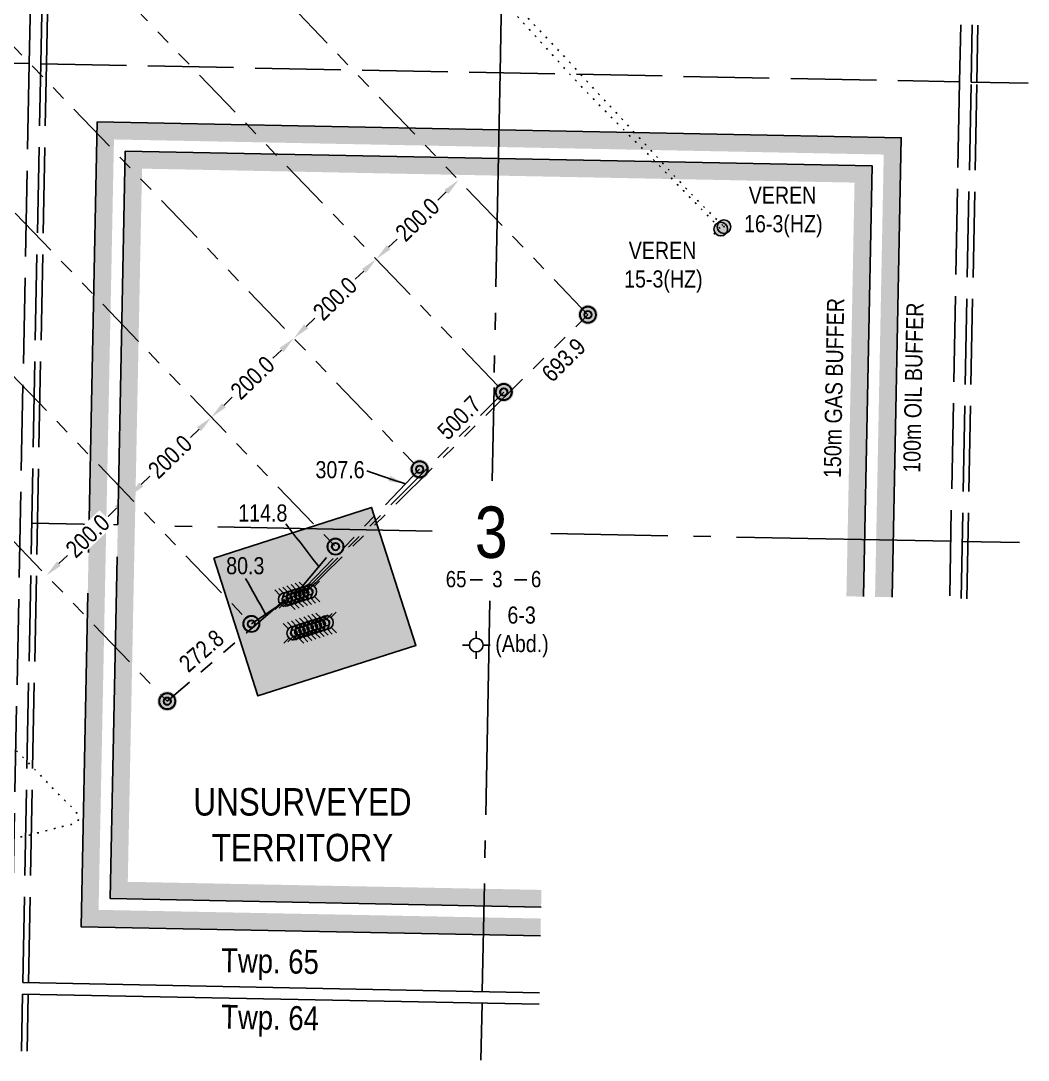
# Model space of a CAD drawing. Extents: x 408473 to 428843, y 6046006 to 6059852.
# Drawn here: x 417233 to 417821, y 6050909 to 6051516 of the extents above; entities that cross this region are included whole.
import ezdxf
from ezdxf.enums import TextEntityAlignment as Align

# ---------------------------------------------------------------- set-up
doc = ezdxf.new("R2010")
doc.units = 0
doc.header["$LTSCALE"] = 5
doc.header["$PDSIZE"] = 0.5
for name, pattern in [('foc-DOT', [1, 0.2, -0.8]), ('foc-DRILLPATH', [14.75, 6, -1.75, 1.75, -1.75, 1.75, -1.75]), ('foc-QUARTERLINE', [33, 25, -3, 2, -3]), ('foc-UNSURVEYED', [12.5, 10, -2.5])]:
    doc.linetypes.add(name, pattern=pattern)
doc.layers.get('Defpoints').update_dxf_attribs({"color": 9})
for name, color, linetype in [('10', 1, 'Continuous'), ('9', 3, 'Continuous'), ('ABADATA-DRILL', 8, 'foc-DOT'), ('ABADATA-DRILL-T', 8, 'Continuous'), ('AS-TARGET-GAS', 182, 'Continuous'), ('AS-TARGET-GAS-H', 181, 'Continuous'), ('AS-TARGET-OIL', 146, 'Continuous'), ('AS-TARGET-OIL-H', 131, 'Continuous'), ('D-TXT', 6, 'Continuous'), ('L-BD', 7, 'Continuous'), ('L-MON', 1, 'Continuous'), ('L-SECLBL', 7, 'Continuous'), ('L-SECQ', 8, 'foc-QUARTERLINE'), ('L-SECU', 7, 'Continuous'), ('L-UNS-T', 3, 'Continuous'), ('L-USEC', 7, 'foc-UNSURVEYED'), ('P-PDRILLPATH', 12, 'foc-DRILLPATH'), ('P-PROPOSED', 10, 'Continuous'), ('P-PROPOSED-H', 21, 'Continuous')]:
    doc.layers.add(name, color=color, linetype=linetype)
doc.styles.add('80CG', font='ARIALN.TTF', dxfattribs={"height": 10})
doc.styles.add('80L', font='ARIALN.TTF', dxfattribs={"height": 10})
doc.styles.add('SIMPLEX', font='ARIALN.TTF')
doc.dimstyles.new('Compass 5 000', dxfattribs={"dimscale": 5, "dimtxt": 9, "dimasz": 2, "dimexe": 0.2, "dimexo": 0.0625, "dimgap": 0.5, "dimtad": 0, "dimtih": 1, "dimtoh": 1, "dimzin": 0, "dimdsep": 46, "dimtxsty": '80CG', "dimcen": 0.1, "dimse1": 1, "dimse2": 1, "dimclrd": 256, "dimclrt": 256, "dimaunit": 1, "dimadec": 4, "dimazin": 0, "dimtfac": 0.06, "dimtofl": 0, "dimtmove": 0, "dimatfit": 1, "dimfxl": 0.2, "dimtolj": 1, "dimtzin": 0, "dimlwd": -1, "dimarcsym": 0})

# ---------------------------------------------------------------- blocks, each defined once
blk = doc.blocks.new('L-SECLBL')
at = {"layer": '9', "color": 7}
for p, q in [((-5.08, -27.83), (-12.29, -27.83)), ((20.7, -27.83), (13.5, -27.83))]:
    blk.add_line(p, q, dxfattribs=at)
at = {"layer": '10', "color": 2, "style": 'SIMPLEX'}
blk.add_attdef('SEC', text='', height=30, dxfattribs=at).set_placement((0, 0), align=Align.MIDDLE)
at = {"layer": '10', "color": 5, "style": '80L'}
blk.add_attdef('TWP', text='', height=9.5, dxfattribs=at).set_placement((-14.43, -27.37), align=Align.MIDDLE_RIGHT)
blk.add_attdef('RGE', text='', height=9.5, dxfattribs=at).set_placement((3.62, -27.37), align=Align.MIDDLE_CENTER)
blk.add_attdef('MER', text='', height=9.5, dxfattribs=at).set_placement((23.17, -27.37), align=Align.MIDDLE_LEFT)
blk = doc.blocks.new('*D105')
at = {"layer": 'Defpoints', "color": 0, "transparency": 16777216}
for p in [(417296.06, 6051238.46), (417298.09, 6051236.34), (417250.01, 6051190.2)]:
    blk.add_point(p, dxfattribs=at)
at = {"layer": 'L-BD', "transparency": 16777216}
for p, q in [((417288.84, 6051231.54), (417283.84, 6051226.74)), ((417255.19, 6051199.24), (417260.19, 6051204.04))]:
    blk.add_line(p, q, dxfattribs=at)
for points in [[(417287.69, 6051232.74), (417289.99, 6051230.33), (417296.06, 6051238.46)], [(417254.04, 6051200.44), (417256.35, 6051198.04), (417247.98, 6051192.32)]]:
    blk.add_solid(points, dxfattribs=at)
at = {"layer": 'L-BD', "transparency": 16777216, "insert": (417272.02, 6051215.39), "char_height": 10, "attachment_point": 5, "rotation": 43.82322, "style": '80CG', "bg_fill": 3, "box_fill_scale": 1.1, "bg_fill_color": 256, "bg_fill_true_color": 13158600, "bg_fill_transparency": 0}
blk.add_mtext('\\A1;200.0', dxfattribs=at)
blk = doc.blocks.new('*D106')
at = {"layer": 'Defpoints', "color": 0, "transparency": 16777216}
for p in [(417344.13, 6051284.6), (417346.16, 6051282.48), (417298.09, 6051236.34)]:
    blk.add_point(p, dxfattribs=at)
at = {"layer": 'L-BD', "transparency": 16777216}
for p, q in [((417336.92, 6051277.68), (417331.92, 6051272.88)), ((417303.27, 6051245.38), (417308.27, 6051250.18))]:
    blk.add_line(p, q, dxfattribs=at)
for points in [[(417335.76, 6051278.88), (417338.07, 6051276.47), (417344.13, 6051284.6)], [(417302.12, 6051246.59), (417304.42, 6051244.18), (417296.06, 6051238.46)]]:
    blk.add_solid(points, dxfattribs=at)
at = {"layer": 'L-BD', "transparency": 16777216, "insert": (417320.09, 6051261.53), "char_height": 10, "attachment_point": 5, "rotation": 43.82322, "style": '80CG', "bg_fill": 3, "box_fill_scale": 1.1, "bg_fill_color": 256, "bg_fill_true_color": 13158600, "bg_fill_transparency": 0}
blk.add_mtext('\\A1;200.0', dxfattribs=at)
blk = doc.blocks.new('*D107')
at = {"layer": 'Defpoints', "color": 0, "transparency": 16777216}
for p in [(417392.21, 6051330.74), (417394.24, 6051328.63), (417346.16, 6051282.48)]:
    blk.add_point(p, dxfattribs=at)
at = {"layer": 'L-BD', "transparency": 16777216}
for p, q in [((417385, 6051323.82), (417380, 6051319.02)), ((417351.35, 6051291.53), (417356.35, 6051296.32))]:
    blk.add_line(p, q, dxfattribs=at)
for points in [[(417383.84, 6051325.02), (417386.15, 6051322.62), (417392.21, 6051330.74)], [(417350.19, 6051292.73), (417352.5, 6051290.32), (417344.13, 6051284.6)]]:
    blk.add_solid(points, dxfattribs=at)
at = {"layer": 'L-BD', "transparency": 16777216, "insert": (417368.17, 6051307.67), "char_height": 10, "attachment_point": 5, "rotation": 43.82322, "style": '80CG', "bg_fill": 3, "box_fill_scale": 1.1, "bg_fill_color": 256, "bg_fill_true_color": 13158600, "bg_fill_transparency": 0}
blk.add_mtext('\\A1;200.0', dxfattribs=at)
blk = doc.blocks.new('*D108')
at = {"layer": 'Defpoints', "color": 0, "transparency": 16777216}
for p in [(417440.29, 6051376.89), (417442.32, 6051374.77), (417394.24, 6051328.63)]:
    blk.add_point(p, dxfattribs=at)
at = {"layer": 'L-BD', "transparency": 16777216}
for p, q in [((417433.07, 6051369.96), (417428.08, 6051365.16)), ((417399.43, 6051337.67), (417404.42, 6051342.46))]:
    blk.add_line(p, q, dxfattribs=at)
for points in [[(417431.92, 6051371.16), (417434.23, 6051368.76), (417440.29, 6051376.89)], [(417398.27, 6051338.87), (417400.58, 6051336.47), (417392.21, 6051330.74)]]:
    blk.add_solid(points, dxfattribs=at)
at = {"layer": 'L-BD', "transparency": 16777216, "insert": (417416.25, 6051353.81), "char_height": 10, "attachment_point": 5, "rotation": 43.82322, "style": '80CG', "bg_fill": 3, "box_fill_scale": 1.1, "bg_fill_color": 256, "bg_fill_true_color": 13158600, "bg_fill_transparency": 0}
blk.add_mtext('\\A1;200.0', dxfattribs=at)
blk = doc.blocks.new('*D109')
at = {"layer": 'Defpoints', "color": 0, "transparency": 16777216}
for p in [(417488.37, 6051423.03), (417490.4, 6051420.91), (417442.32, 6051374.77)]:
    blk.add_point(p, dxfattribs=at)
at = {"layer": 'L-BD', "transparency": 16777216}
for p, q in [((417481.15, 6051416.1), (417476.15, 6051411.31)), ((417447.5, 6051383.81), (417452.5, 6051388.61))]:
    blk.add_line(p, q, dxfattribs=at)
for points in [[(417480, 6051417.31), (417482.3, 6051414.9), (417488.37, 6051423.03)], [(417446.35, 6051385.01), (417448.66, 6051382.61), (417440.29, 6051376.89)]]:
    blk.add_solid(points, dxfattribs=at)
at = {"layer": 'L-BD', "transparency": 16777216, "insert": (417464.33, 6051399.96), "char_height": 10, "attachment_point": 5, "rotation": 43.82322, "style": '80CG', "bg_fill": 3, "box_fill_scale": 1.1, "bg_fill_color": 256, "bg_fill_true_color": 13158600, "bg_fill_transparency": 0}
blk.add_mtext('\\A1;200.0', dxfattribs=at)
blk = doc.blocks.new('WC')
at = {"layer": 'L-MON'}
h = blk.add_hatch(color=255, dxfattribs=at)
h.dxf.hatch_style = 1
edge = h.paths.add_edge_path()
edge.add_arc((0, 0), 0.9, 0, 360)
at = {"layer": 'L-MON', "color": 240, "flags": 128}
for points in [[(-0.62, 0.5), (-1.23, 1.12)], [(0.52, 0.61), (1.13, 1.21)], [(-1.18, -1.18), (-0.56, -0.57)], [(1.16, -1.18), (0.56, -0.57)]]:
    blk.add_lwpolyline(points, dxfattribs=at)
at = {"layer": 'L-MON', "color": 240}
for radius in [0.8, 0.373]:
    blk.add_circle((0, 0), radius, dxfattribs=at)
blk = doc.blocks.new('plbh')
at = {"layer": 'L-MON'}
h = blk.add_hatch(color=255, dxfattribs=at)
h.dxf.hatch_style = 1
edge = h.paths.add_edge_path()
edge.add_arc((0, 0), 1.16, 0, 360)
h = blk.add_hatch(color=256, dxfattribs=at)
h.dxf.hatch_style = 1
h.paths.add_polyline_path([(0.96, 0, 1), (-0.96, 0, 1)])
h.paths.add_polyline_path([(0.91, 0, 1), (-0.91, 0, 1)], flags=16)
h.paths.add_polyline_path([(0.45, 0, -1), (-0.45, 0, -1)], flags=0)
h = blk.add_hatch(color=256, dxfattribs=at)
h.dxf.hatch_style = 1
h.paths.add_polyline_path([(0.45, 0, 1), (-0.45, 0, 1)])
h.paths.add_polyline_path([(0.4, 0, 1), (-0.4, 0, 1)], flags=16)
at = {"layer": 'L-MON', "color": 240}
for radius in [0.96, 0.91, 0.45, 0.4]:
    blk.add_circle((0, 0), radius, dxfattribs=at)
blk = doc.blocks.new('GABD')
for p, q in [((0, 0.81), (0, 1.62)), ((-0.81, 0), (-1.62, 0)), ((1.62, 0), (0.81, 0)), ((0, -0.81), (0, -1.62))]:
    blk.add_line(p, q)
blk.add_circle((0, 0), 0.8)

msp = doc.modelspace()

# ---------------------------------------------------------------- hatches: boundary and pattern name
at = {"layer": 'ABADATA-DRILL-T'}
h = msp.add_hatch(color=256, dxfattribs=at)
h.dxf.hatch_style = 1
edge = h.paths.add_edge_path()
edge.add_arc((417641.208, 6051394.442), 4, 0, 360)
h = msp.add_hatch(color=256, dxfattribs=at)
h.dxf.hatch_style = 1
edge = h.paths.add_edge_path()
edge.add_arc((417643.124, 6051395.84), 4, 0, 360)
at = {"layer": 'AS-TARGET-GAS-H'}
h = msp.add_hatch(color=256, dxfattribs=at)
h.dxf.hatch_style = 1
h.paths.add_polyline_path([(417536.641, 6051008.836), (417536.447, 6050998.838), (417285.178, 6051003.765), (417293.887, 6051439.896), (417729.457, 6051431.355), (417724.528, 6051179.961), (417714.53, 6051180.157), (417719.263, 6051421.553), (417303.685, 6051429.702), (417295.376, 6051013.566)], flags=17)
at = {"layer": 'AS-TARGET-OIL-H'}
h = msp.add_hatch(color=256, dxfattribs=at)
h.dxf.hatch_style = 1
h.paths.add_polyline_path([(417536.317, 6050992.139), (417536.123, 6050982.141), (417268.148, 6050987.395), (417277.523, 6051456.92), (417746.482, 6051447.725), (417741.225, 6051179.634), (417731.227, 6051179.83), (417736.288, 6051437.922), (417287.322, 6051446.726), (417278.346, 6050997.197)])
at = {"layer": 'P-PROPOSED-H'}
h = msp.add_hatch(color=256, dxfattribs=at)
h.dxf.hatch_style = 1
h.paths.add_polyline_path([(417377.733, 6051123.858), (417434.988, 6051142.237), (417463.438, 6051151.535), (417437.599, 6051232.03), (417351.846, 6051204.504), (417345.501, 6051202.467), (417371.387, 6051121.822), (417374.392, 6051122.786)])

# ---------------------------------------------------------------- linework, layer by layer
at = {"layer": 'ABADATA-DRILL', "flags": 128}
for points in [[(417116.664, 6052054.341), (417116.664, 6052054.341), (417116.7, 6052054.324), (417116.763, 6052054.286), (417116.839, 6052054.248), (417116.925, 6052054.206), (417117.027, 6052054.151), (417117.096, 6052054.086), (417117.081, 6052054.029), (417117.017, 6052053.974), (417116.942, 6052053.889), (417116.833, 6052053.808), (417116.685, 6052053.744), (417116.507, 6052053.654), (417116.322, 6052053.578), (417116.205, 6052053.563), (417116.135, 6052053.578), (417116.059, 6052053.579), (417115.969, 6052053.571), (417115.909, 6052053.596), (417115.904, 6052053.673), (417115.898, 6052053.733), (417115.89, 6052053.819), (417115.879, 6052053.943), (417115.861, 6052054.05), (417115.85, 6052054.127), (417115.82, 6052054.301), (417115.805, 6052054.408), (417115.79, 6052054.502), (417115.768, 6052054.572), (417115.753, 6052054.629), (417115.747, 6052054.692), (417115.759, 6052054.756), (417115.776, 6052054.819), (417115.787, 6052054.868), (417115.782, 6052054.912), (417115.779, 6052054.949), (417115.773, 6052054.975), (417115.763, 6052055.006), (417115.758, 6052055.042), (417115.745, 6052055.086), (417115.729, 6052055.093), (417115.731, 6052055.03), (417115.735, 6052054.933), (417115.737, 6052054.833), (417115.748, 6052054.736), (417115.756, 6052054.639), (417115.752, 6052054.589), (417115.744, 6052054.542), (417115.73, 6052054.496), (417115.727, 6052054.49), (417115.669, 6052054.444), (417115.552, 6052054.416), (417115.375, 6052054.41), (417115.142, 6052054.414), (417114.865, 6052054.426), (417114.546, 6052054.443), (417114.176, 6052054.47), (417113.76, 6052054.495), (417113.307, 6052054.524), (417112.831, 6052054.55), (417112.348, 6052054.576), (417111.849, 6052054.629), (417111.317, 6052054.7), (417110.741, 6052054.774), (417110.126, 6052054.867), (417109.465, 6052054.983), (417108.774, 6052055.117), (417108.047, 6052055.258), (417107.28, 6052055.416), (417106.493, 6052055.582), (417105.746, 6052055.736), (417105.019, 6052055.891), (417104.272, 6052056.055), (417103.489, 6052056.228), (417102.675, 6052056.39), (417101.824, 6052056.544), (417100.951, 6052056.704), (417100.08, 6052056.861), (417099.256, 6052057.001), (417097.624, 6052057.237), (417095.936, 6052057.507), (417094.311, 6052057.802), (417092.859, 6052058.027), (417092.197, 6052058.11), (417091.545, 6052058.183), (417090.873, 6052058.25), (417090.174, 6052058.324), (417089.456, 6052058.431), (417088.709, 6052058.576), (417087.945, 6052058.761), (417087.166, 6052058.966), (417086.38, 6052059.168), (417085.583, 6052059.357), (417084.79, 6052059.536), (417083.997, 6052059.709), (417083.196, 6052059.875), (417082.396, 6052060.037), (417081.603, 6052060.206), (417080.776, 6052060.399), (417079.923, 6052060.593), (417079.06, 6052060.783), (417078.22, 6052060.96), (417077.377, 6052061.143), (417076.521, 6052061.333), (417075.667, 6052061.517), (417074.834, 6052061.69), (417074.037, 6052061.852), (417073.26, 6052062.011), (417072.493, 6052062.159), (417071.719, 6052062.294), (417070.914, 6052062.434), (417070.067, 6052062.597), (417069.181, 6052062.771), (417068.261, 6052062.946), (417067.334, 6052063.114), (417066.43, 6052063.272), (417065.536, 6052063.416), (417064.619, 6052063.561), (417063.731, 6052063.702), (417062.791, 6052063.841), (417061.959, 6052063.95), (417061.178, 6052064.049), (417060.383, 6052064.158), (417059.552, 6052064.288), (417058.735, 6052064.424), (417057.957, 6052064.549), (417057.169, 6052064.658), (417056.328, 6052064.768), (417055.45, 6052064.889), (417054.559, 6052065.02), (417053.695, 6052065.15), (417052.857, 6052065.263), (417052.032, 6052065.383), (417051.208, 6052065.509), (417050.4, 6052065.648), (417049.6, 6052065.801), (417048.809, 6052065.95), (417048.032, 6052066.112), (417047.256, 6052066.284), (417046.452, 6052066.463), (417044.822, 6052066.792), (417044.034, 6052066.914), (417043.279, 6052067.009), (417042.518, 6052067.107), (417041.713, 6052067.216), (417040.908, 6052067.329), (417040.147, 6052067.434), (417039.373, 6052067.559), (417038.569, 6052067.705), (417037.732, 6052067.858), (417036.878, 6052068.015), (417036.041, 6052068.168), (417035.243, 6052068.304), (417034.479, 6052068.439), (417033.721, 6052068.567), (417033.193, 6052068.638), (417032.441, 6052068.706), (417031.648, 6052068.758), (417030.799, 6052068.812), (417029.874, 6052068.897), (417028.886, 6052069.023), (417027.906, 6052069.185), (417026.969, 6052069.351), (417026.095, 6052069.518), (417025.252, 6052069.678), (417024.424, 6052069.827), (417023.617, 6052069.973), (417022.826, 6052070.116), (417022.056, 6052070.254), (417021.295, 6052070.379), (417020.537, 6052070.501), (417019.766, 6052070.626), (417018.988, 6052070.758), (417018.217, 6052070.887), (417017.908, 6052070.939), (417017.496, 6052071.001), (417016.838, 6052071.08), (417016.28, 6052071.051), (417015.787, 6052070.868), (417015.303, 6052070.541), (417014.815, 6052070.113), (417014.359, 6052069.652), (417013.959, 6052069.157), (417013.668, 6052068.576), (417013.546, 6052067.971), (417013.538, 6052067.591), (417013.614, 6052066.853), (417013.772, 6052066.08), (417014.005, 6052065.245), (417014.324, 6052064.329), (417014.715, 6052063.364), (417015.182, 6052062.328), (417015.747, 6052061.23), (417016.42, 6052060.057), (417017.19, 6052058.834), (417018.061, 6052057.557), (417019.009, 6052056.215), (417020.011, 6052054.831), (417021.619, 6052052.676), (417023.404, 6052050.367), (417025.305, 6052047.999), (417027.306, 6052045.486), (417028.662, 6052043.766), (417030.051, 6052041.995), (417031.474, 6052040.143), (417032.94, 6052038.197), (417034.443, 6052036.17), (417035.989, 6052034.083), (417037.567, 6052031.915), (417039.173, 6052029.666), (417040.798, 6052027.393), (417042.48, 6052025.066), (417044.167, 6052022.729), (417045.871, 6052020.372), (417047.653, 6052017.91), (417049.37, 6052015.536), (417051.094, 6052013.178), (417052.87, 6052010.786), (417054.687, 6052008.389), (417056.55, 6052005.969), (417058.432, 6052003.535), (417060.344, 6052001.093), (417062.286, 6051998.641), (417064.209, 6051996.21), (417066.157, 6051993.737), (417068.095, 6051991.262), (417070.044, 6051988.787), (417072.012, 6051986.314), (417073.994, 6051983.871), (417076.017, 6051981.424), (417077.065, 6051980.157), (417079.843, 6051976.811), (417081.332, 6051975.038), (417082.954, 6051973.113), (417086.232, 6051969.224), (417089.138, 6051965.786), (417092.254, 6051962.184), (417095.477, 6051958.58), (417098.668, 6051955.056), (417101.935, 6051951.494), (417105.167, 6051947.997), (417108.455, 6051944.455), (417111.707, 6051940.977), (417115.059, 6051937.493), (417118.399, 6051934.107), (417121.796, 6051930.673), (417125.107, 6051927.307), (417128.49, 6051923.856), (417131.781, 6051920.501), (417135.153, 6051917.037), (417138.456, 6051913.611), (417141.802, 6051910.125), (417145.029, 6051906.73), (417148.35, 6051903.218), (417151.57, 6051899.784), (417154.871, 6051896.255), (417158.101, 6051892.83), (417161.409, 6051889.308), (417164.662, 6051885.88), (417168.058, 6051882.439), (417171.393, 6051879.109), (417174.806, 6051875.688), (417178.132, 6051872.375), (417181.559, 6051868.967), (417184.884, 6051865.631), (417188.263, 6051862.177), (417191.52, 6051858.795), (417194.866, 6051855.306), (417198.133, 6051851.914), (417201.495, 6051848.44), (417204.746, 6051845.089), (417208.109, 6051841.619), (417211.354, 6051838.311), (417214.774, 6051834.896), (417218.096, 6051831.587), (417221.503, 6051828.156), (417224.762, 6051824.851), (417228.165, 6051821.42), (417231.476, 6051818.091), (417234.876, 6051814.653), (417238.131, 6051811.341), (417241.514, 6051807.891), (417244.766, 6051804.546), (417248.145, 6051801.089), (417251.449, 6051797.74), (417254.808, 6051794.263), (417257.999, 6051790.89), (417261.317, 6051787.373), (417264.521, 6051783.98), (417267.832, 6051780.461), (417271.016, 6051777.08), (417274.351, 6051773.587), (417277.656, 6051770.218), (417281.059, 6051766.784), (417284.347, 6051763.422), (417287.695, 6051759.939), (417290.903, 6051756.575), (417294.231, 6051753.072), (417297.475, 6051749.651), (417300.799, 6051746.145), (417304.004, 6051742.794), (417307.363, 6051739.321), (417310.558, 6051735.99), (417313.869, 6051732.464), (417317.057, 6051729.088), (417320.412, 6051725.611), (417323.673, 6051722.259), (417327.073, 6051718.822), (417330.408, 6051715.462), (417333.76, 6051711.982), (417336.973, 6051708.581), (417340.281, 6051705.056), (417343.443, 6051701.583), (417346.67, 6051697.985), (417349.802, 6051694.523), (417353.114, 6051691.003), (417356.347, 6051687.582), (417359.631, 6051684.04), (417362.854, 6051680.613), (417366.199, 6051677.123), (417369.481, 6051673.801), (417372.935, 6051670.422), (417376.295, 6051667.172), (417379.76, 6051663.803), (417383.126, 6051660.516), (417386.57, 6051657.128), (417389.915, 6051653.811), (417393.325, 6051650.387), (417396.616, 6051647.011), (417399.957, 6051643.522), (417403.14, 6051640.052), (417406.349, 6051636.441), (417409.461, 6051632.952), (417412.694, 6051629.361), (417415.887, 6051625.911), (417419.249, 6051622.441), (417422.568, 6051619.122), (417428.4, 6051613.429), (417431.871, 6051610.067), (417435.179, 6051606.851), (417438.653, 6051603.492), (417442.017, 6051600.285), (417445.519, 6051596.955), (417448.886, 6051593.708), (417452.347, 6051590.339), (417455.743, 6051587.042), (417459.22, 6051583.686), (417462.604, 6051580.449), (417466.075, 6051577.086), (417469.411, 6051573.783), (417472.838, 6051570.372), (417476.143, 6051567.076), (417479.55, 6051563.649), (417482.851, 6051560.296), (417486.22, 6051556.836), (417489.487, 6051553.447), (417492.846, 6051549.974), (417496.091, 6051546.616), (417499.446, 6051543.139), (417502.711, 6051539.794), (417506.07, 6051536.321), (417509.3, 6051532.9), (417512.601, 6051529.371), (417515.807, 6051525.92), (417519.084, 6051522.368), (417522.27, 6051518.895), (417525.52, 6051515.317), (417528.689, 6051511.837), (417531.953, 6051508.276), (417535.102, 6051504.823), (417538.349, 6051501.245), (417541.501, 6051497.759), (417544.744, 6051494.174), (417547.893, 6051490.695), (417551.126, 6051487.101), (417554.278, 6051483.634), (417557.583, 6051480.109), (417560.846, 6051476.7), (417564.202, 6051473.224), (417567.476, 6051469.839), (417570.841, 6051466.372), (417574.126, 6051463.03), (417577.523, 6051459.592), (417580.759, 6051456.314), (417584.162, 6051452.883), (417587.414, 6051449.595), (417590.797, 6051446.148), (417594.102, 6051442.816), (417597.525, 6051439.404), (417600.811, 6051436.099), (417604.19, 6051432.645), (417607.523, 6051429.205), (417610.882, 6051425.728), (417614.205, 6051422.276), (417617.564, 6051418.799), (417620.913, 6051415.345), (417624.279, 6051411.878), (417627.629, 6051408.468), (417631.025, 6051405.034), (417634.381, 6051401.594), (417636.377, 6051399.508), (417641.208, 6051394.442)], [(417019.758, 6052071.646), (417020.081, 6052070.973), (417021.179, 6052068.678), (417022.382, 6052066.1), (417023.56, 6052063.416), (417024.837, 6052060.377), (417026.175, 6052057.207), (417027.702, 6052053.69), (417029.283, 6052050.165), (417030.901, 6052046.659), (417032.63, 6052043.184), (417034.621, 6052039.691), (417036.862, 6052036.169), (417039.263, 6052032.618), (417041.811, 6052028.96), (417044.456, 6052025.258), (417047.244, 6052021.432), (417050.024, 6052017.67), (417052.955, 6052013.768), (417056.401, 6052009.309), (417059.623, 6052005.342), (417061.269, 6052003.399), (417062.905, 6052001.52), (417066.098, 6051997.883), (417069.293, 6051994.219), (417072.442, 6051990.59), (417075.634, 6051986.926), (417078.797, 6051983.307), (417081.985, 6051979.637), (417085.107, 6051975.985), (417088.302, 6051972.294), (417091.458, 6051968.698), (417094.676, 6051964.991), (417097.843, 6051961.444), (417101.206, 6051957.814), (417104.391, 6051954.331), (417107.76, 6051950.697), (417111.017, 6051947.296), (417114.44, 6051943.681), (417117.865, 6051940.009), (417121.106, 6051936.632), (417124.385, 6051933.333), (417127.897, 6051929.87), (417131.29, 6051926.572), (417134.784, 6051923.173), (417138.208, 6051919.818), (417141.661, 6051916.38), (417145.042, 6051912.982), (417148.457, 6051909.511), (417151.79, 6051906.062), (417155.145, 6051902.561), (417158.46, 6051899.066), (417161.82, 6051895.615), (417165.031, 6051892.438), (417168.68, 6051888.812), (417172.1, 6051885.368), (417175.597, 6051881.808), (417178.872, 6051878.47), (417182.216, 6051875.06), (417185.654, 6051871.581), (417188.986, 6051868.259), (417192.498, 6051864.755), (417195.793, 6051861.41), (417199.26, 6051857.851), (417202.514, 6051854.476), (417205.964, 6051850.884), (417209.188, 6051847.504), (417212.624, 6051843.879), (417215.828, 6051840.485), (417219.049, 6051837.111), (417222.464, 6051833.599), (417225.811, 6051830.203), (417229.26, 6051826.738), (417232.603, 6051823.328), (417235.995, 6051819.824), (417239.321, 6051816.381), (417242.664, 6051812.904), (417246.053, 6051809.457), (417249.48, 6051806.076), (417252.975, 6051802.713), (417256.468, 6051799.447), (417260.04, 6051796.112), (417263.522, 6051792.83), (417267.043, 6051789.453), (417270.478, 6051786.118), (417273.938, 6051782.676), (417277.259, 6051779.3), (417280.703, 6051775.782), (417283.978, 6051772.437), (417287.438, 6051768.851), (417290.629, 6051765.491), (417293.849, 6051762.07), (417297.229, 6051758.476), (417300.458, 6051755.015), (417303.775, 6051751.399), (417306.979, 6051747.879), (417310.252, 6051744.271), (417313.453, 6051740.704), (417316.701, 6051737.059), (417319.878, 6051733.486), (417323.078, 6051729.859), (417326.291, 6051726.251), (417329.521, 6051722.667), (417332.757, 6051719.069), (417335.931, 6051715.513), (417339.176, 6051711.841), (417342.327, 6051708.289), (417345.598, 6051704.617), (417348.736, 6051701.075), (417351.997, 6051697.373), (417355.085, 6051693.848), (417358.375, 6051690.109), (417361.419, 6051686.572), (417364.696, 6051682.797), (417367.801, 6051679.325), (417370.978, 6051675.898), (417374.445, 6051672.319), (417377.719, 6051668.968), (417381.16, 6051665.416), (417384.434, 6051662.014), (417387.877, 6051658.436), (417391.138, 6051655.051), (417394.542, 6051651.476), (417397.795, 6051648.042), (417401.129, 6051644.509), (417404.387, 6051640.974), (417407.647, 6051637.406), (417410.914, 6051633.844), (417414.222, 6051630.308), (417417.612, 6051626.878), (417421.049, 6051623.473), (417424.51, 6051620.107), (417427.97, 6051616.838), (417431.282, 6051613.689), (417434.92, 6051610.17), (417438.21, 6051606.948), (417441.818, 6051603.433), (417445.367, 6051599.966), (417448.686, 6051596.67), (417452.211, 6051593.143), (417455.497, 6051589.861), (417458.816, 6051586.549), (417462.321, 6051583.052), (417465.656, 6051579.719), (417469.122, 6051576.244), (417472.486, 6051572.883), (417475.946, 6051569.438), (417479.343, 6051566.07), (417482.811, 6051562.705), (417486.327, 6051559.392), (417489.829, 6051556.085), (417493.333, 6051552.729), (417496.815, 6051549.397), (417500.31, 6051546.04), (417503.788, 6051542.698), (417507.283, 6051539.345), (417510.724, 6051536.013), (417514.184, 6051532.581), (417517.548, 6051529.171), (417520.949, 6051525.673), (417524.229, 6051522.248), (417527.633, 6051518.691), (417530.913, 6051515.262), (417534.307, 6051511.698), (417537.563, 6051508.27), (417540.953, 6051504.679), (417544.213, 6051501.234), (417547.361, 6051497.895), (417550.776, 6051494.214), (417554.144, 6051490.547), (417557.268, 6051487.141), (417560.443, 6051483.664), (417563.776, 6051480.022), (417566.975, 6051476.545), (417570.334, 6051472.931), (417573.57, 6051469.473), (417576.92, 6051465.877), (417580.152, 6051462.396), (417583.452, 6051458.833), (417586.727, 6051455.308), (417590.021, 6051451.763), (417593.299, 6051448.224), (417596.54, 6051444.703), (417599.836, 6051441.101), (417603.025, 6051437.624), (417606.361, 6051433.978), (417609.494, 6051430.545), (417612.653, 6051427.086), (417616.006, 6051423.462), (417619.242, 6051420.025), (417622.573, 6051416.508), (417625.919, 6051413.038), (417629.295, 6051409.565), (417632.688, 6051406.137), (417637.433, 6051401.46), (417643.124, 6051395.84)], [(417163.008, 6051022.753), (417163.008, 6051022.753), (417163.008, 6051022.753), (417163.008, 6051022.753), (417162.998, 6051022.75), (417162.991, 6051022.737), (417163.112, 6051022.658), (417163.298, 6051022.594), (417163.49, 6051022.557), (417163.586, 6051022.512), (417163.585, 6051022.452), (417163.574, 6051022.385), (417163.549, 6051022.322), (417163.504, 6051022.236), (417163.475, 6051022.107), (417163.363, 6051021.989), (417163.186, 6051021.973), (417163.073, 6051022.022), (417163.008, 6051022.073), (417162.918, 6051022.091), (417162.784, 6051022.061), (417162.644, 6051022.067), (417162.598, 6051022.094), (417162.502, 6051022.149), (417162.426, 6051022.184), (417162.341, 6051022.269), (417162.423, 6051022.334), (417162.493, 6051022.376), (417162.544, 6051022.385), (417162.547, 6051022.385), (417162.554, 6051022.385), (417162.597, 6051022.398), (417162.678, 6051022.433), (417162.829, 6051022.49), (417163.057, 6051022.565), (417163.359, 6051022.656), (417163.714, 6051022.742), (417164.126, 6051022.828), (417164.591, 6051022.932), (417165.077, 6051023.056), (417165.587, 6051023.186), (417166.126, 6051023.328), (417166.703, 6051023.484), (417167.326, 6051023.655), (417167.775, 6051023.78), (417168.258, 6051023.923), (417169.191, 6051024.208), (417170.173, 6051024.489), (417171.222, 6051024.779), (417172.241, 6051025.062), (417173.237, 6051025.333), (417174.192, 6051025.587), (417175.154, 6051025.858), (417176.157, 6051026.145), (417177.196, 6051026.428), (417178.228, 6051026.715), (417179.281, 6051027.011), (417180.334, 6051027.3), (417181.386, 6051027.583), (417182.425, 6051027.862), (417183.464, 6051028.155), (417184.49, 6051028.429), (417185.489, 6051028.702), (417186.438, 6051028.977), (417187.366, 6051029.219), (417188.3, 6051029.427), (417189.231, 6051029.642), (417190.089, 6051029.859), (417190.91, 6051030.056), (417191.744, 6051030.25), (417192.631, 6051030.449), (417193.488, 6051030.632), (417194.305, 6051030.776), (417195.077, 6051030.911), (417195.871, 6051031.102), (417196.713, 6051031.336), (417197.645, 6051031.604), (417198.654, 6051031.878), (417199.676, 6051032.151), (417200.695, 6051032.418), (417201.756, 6051032.66), (417202.864, 6051032.879), (417203.952, 6051033.084), (417204.933, 6051033.298), (417205.921, 6051033.529), (417206.982, 6051033.761), (417208.107, 6051033.993), (417209.185, 6051034.225), (417210.197, 6051034.455), (417211.104, 6051034.66), (417212.022, 6051034.879), (417213.007, 6051035.12), (417213.989, 6051035.374), (417214.921, 6051035.632), (417215.839, 6051035.878), (417216.75, 6051036.096), (417217.691, 6051036.291), (417218.65, 6051036.426), (417219.586, 6051036.534), (417220.477, 6051036.733), (417221.355, 6051037.003), (417222.234, 6051037.282), (417223.11, 6051037.562), (417223.955, 6051037.825), (417224.794, 6051038.065), (417225.682, 6051038.301), (417226.684, 6051038.562), (417227.712, 6051038.802), (417228.8, 6051039.024), (417229.864, 6051039.236), (417230.865, 6051039.446), (417231.919, 6051039.642), (417233.137, 6051039.852), (417234.388, 6051040.081), (417235.587, 6051040.317), (417236.721, 6051040.552), (417237.866, 6051040.796), (417238.938, 6051041.035), (417239.963, 6051041.268), (417240.975, 6051041.522), (417241.957, 6051041.802), (417242.906, 6051042.06), (417243.837, 6051042.312), (417244.716, 6051042.565), (417245.568, 6051042.822), (417246.44, 6051043.085), (417247.408, 6051043.339), (417248.326, 6051043.574), (417249.201, 6051043.804), (417250.156, 6051044.042), (417251.198, 6051044.308), (417252.187, 6051044.575), (417253.169, 6051044.839), (417254.184, 6051045.093), (417255.232, 6051045.342), (417256.234, 6051045.596), (417257.223, 6051045.853), (417258.251, 6051046.096), (417259.353, 6051046.338), (417260.425, 6051046.584), (417261.446, 6051046.824), (417262.388, 6051047.062), (417263.273, 6051047.311), (417263.39, 6051047.346), (417264.105, 6051047.595), (417264.91, 6051047.983), (417265.613, 6051048.486), (417266.212, 6051049.097), (417266.688, 6051049.758), (417267.021, 6051050.395), (417267.205, 6051050.968), (417267.222, 6051051.455), (417267.07, 6051051.884), (417267.031, 6051051.952), (417266.825, 6051052.306), (417266.539, 6051052.705), (417266.49, 6051052.763), (417266.177, 6051053.122), (417265.744, 6051053.624), (417265.243, 6051054.241), (417264.708, 6051054.888), (417264.122, 6051055.59), (417263.434, 6051056.353), (417262.607, 6051057.226), (417261.726, 6051058.16), (417260.762, 6051059.163), (417260.196, 6051059.704), (417259.563, 6051060.26), (417258.832, 6051060.891), (417258.003, 6051061.638), (417257.123, 6051062.485), (417256.407, 6051063.213), (417256.185, 6051063.45), (417255.198, 6051064.477), (417254.09, 6051065.575), (417252.913, 6051066.759), (417251.688, 6051068.06), (417250.396, 6051069.475), (417248.998, 6051070.966), (417247.508, 6051072.509), (417245.95, 6051074.13), (417244.322, 6051075.819), (417242.604, 6051077.603), (417240.839, 6051079.435), (417239.033, 6051081.314), (417237.458, 6051082.935), (417237.173, 6051083.228), (417235.31, 6051085.131), (417233.614, 6051086.848), (417233.431, 6051087.032), (417231.501, 6051088.954), (417229.534, 6051090.956), (417228.377, 6051092.159), (417224.858, 6051095.829), (417223.532, 6051097.222), (417221.516, 6051099.318), (417219.461, 6051101.426), (417217.369, 6051103.564), (417215.214, 6051105.733), (417213.017, 6051107.927), (417210.787, 6051110.161), (417208.554, 6051112.409), (417206.838, 6051114.14), (417206.282, 6051114.697), (417204, 6051116.999), (417201.715, 6051119.315), (417199.417, 6051121.61), (417197.105, 6051123.899), (417194.816, 6051126.198), (417192.541, 6051128.52), (417190.3, 6051130.868), (417188.09, 6051133.252), (417185.896, 6051135.638), (417183.682, 6051138.009), (417181.448, 6051140.363), (417179.214, 6051142.721), (417177.001, 6051145.105), (417174.81, 6051147.492), (417172.597, 6051149.872), (417170.369, 6051152.233), (417168.135, 6051154.594), (417165.898, 6051156.945), (417163.66, 6051159.28), (417161.418, 6051161.611), (417159.173, 6051163.919), (417156.918, 6051166.217), (417154.653, 6051168.529), (417152.392, 6051170.857), (417150.154, 6051173.195), (417147.93, 6051175.545), (417145.716, 6051177.916), (417143.522, 6051180.296), (417141.329, 6051182.693), (417139.145, 6051185.09), (417136.955, 6051187.483), (417134.748, 6051189.857), (417132.534, 6051192.228), (417130.321, 6051194.608), (417128.15, 6051196.958), (417125.943, 6051199.335), (417123.725, 6051201.699), (417121.498, 6051204.053), (417119.264, 6051206.408), (417117.029, 6051208.755), (417114.795, 6051211.106), (417112.558, 6051213.461), (417110.313, 6051215.812), (417108.072, 6051218.153), (417105.828, 6051220.491), (417103.56, 6051222.816), (417101.281, 6051225.121), (417099.013, 6051227.443), (417096.788, 6051229.77), (417094.561, 6051232.128), (417092.357, 6051234.492), (417090.167, 6051236.872), (417087.977, 6051239.269), (417085.793, 6051241.669), (417083.617, 6051244.065), (417081.446, 6051246.455), (417079.266, 6051248.852), (417077.076, 6051251.242), (417074.856, 6051253.609), (417072.631, 6051255.927), (417070.386, 6051258.265), (417068.155, 6051260.612), (417065.918, 6051262.96), (417063.663, 6051265.288), (417061.402, 6051267.61), (417059.14, 6051269.931), (417056.885, 6051272.259), (417054.627, 6051274.594), (417052.366, 6051276.926), (417050.098, 6051279.257), (417047.84, 6051281.595), (417045.583, 6051283.94), (417043.335, 6051286.278), (417041.087, 6051288.606), (417038.822, 6051290.924), (417036.537, 6051293.236), (417034.245, 6051295.532), (417031.956, 6051297.831), (417029.671, 6051300.133), (417026.928, 6051302.887), (417024.639, 6051305.182), (417022.357, 6051307.478), (417020.062, 6051309.757), (417017.739, 6051312.013), (417015.389, 6051314.249), (417013.039, 6051316.476), (417010.689, 6051318.706), (417008.342, 6051320.939), (417006.006, 6051323.189), (417003.697, 6051325.461), (417001.401, 6051327.747), (416999.109, 6051330.035), (416996.814, 6051332.321), (416994.528, 6051334.61), (416992.246, 6051336.912), (416989.981, 6051339.233), (416987.751, 6051341.584), (416985.516, 6051343.942), (416983.275, 6051346.283), (416981.031, 6051348.624), (416978.806, 6051350.938), (416976.568, 6051353.276), (416974.334, 6051355.627), (416972.106, 6051357.981), (416969.882, 6051360.339), (416967.658, 6051362.7), (416965.431, 6051365.054), (416963.196, 6051367.395), (416960.955, 6051369.733), (416958.711, 6051372.074), (416957.62, 6051373.222), (416956.49, 6051374.428), (416954.276, 6051376.799), (416952.052, 6051379.163), (416949.831, 6051381.533), (416947.624, 6051383.911), (416945.427, 6051386.294), (416943.22, 6051388.668), (416941, 6051391.059), (416938.813, 6051393.446), (416936.62, 6051395.829), (416934.406, 6051398.196), (416932.171, 6051400.547), (416929.934, 6051402.902), (416927.737, 6051405.285), (416925.557, 6051407.682), (416923.357, 6051410.062), (416921.14, 6051412.433), (416918.919, 6051414.787), (416916.688, 6051417.131), (416914.436, 6051419.466), (416912.185, 6051421.801), (416909.937, 6051424.139), (416907.717, 6051426.496), (416905.503, 6051428.867), (416903.285, 6051431.231), (416901.071, 6051433.595), (416898.891, 6051435.955), (416896.697, 6051438.338), (416894.49, 6051440.725), (416892.293, 6051443.112), (416890.133, 6051445.489), (416887.956, 6051447.888), (416885.829, 6051450.237), (416883.659, 6051452.647), (416881.503, 6051455.063), (416879.333, 6051457.476), (416877.131, 6051459.923), (416874.964, 6051462.336), (416872.788, 6051464.75), (416870.611, 6051467.146), (416868.444, 6051469.509), (416866.244, 6051471.896), (416864.043, 6051474.28), (416861.833, 6051476.66), (416859.606, 6051479.041), (416857.389, 6051481.402), (416855.151, 6051483.75), (416852.883, 6051486.065), (416850.608, 6051488.373), (416848.353, 6051490.705), (416846.099, 6051493.049), (416843.851, 6051495.397), (416841.59, 6051497.726), (416839.311, 6051500.031), (416837.019, 6051502.323), (416834.74, 6051504.591), (416832.455, 6051506.89), (416830.19, 6051509.205), (416827.928, 6051511.54), (416825.667, 6051513.872), (416823.386, 6051516.193), (416821.097, 6051518.492), (416818.802, 6051520.794), (416816.513, 6051523.096), (416814.225, 6051525.402), (416811.943, 6051527.71), (416809.671, 6051530.026), (416807.4, 6051532.344), (416805.122, 6051534.659), (416802.813, 6051536.952), (416800.487, 6051539.208), (416798.147, 6051541.464), (416795.808, 6051543.714), (416793.485, 6051545.983), (416791.2, 6051548.289), (416788.369, 6051551.171), (416784.334, 6051555.201), (416782.025, 6051557.474), (416780.145, 6051559.324)]]:
    msp.add_lwpolyline(points, dxfattribs=at)
at = {"layer": 'ABADATA-DRILL-T'}
for centre in [(417641.208, 6051394.442), (417643.124, 6051395.84)]:
    msp.add_circle(centre, 4, dxfattribs=at)
for p in [(417643.143, 6051395.886), (417637.436, 6051391.785)]:
    msp.add_point(p, dxfattribs=at)
at = {"layer": 'AS-TARGET-GAS', "flags": 128}
for points in [[(417289.536, 6051222.016), (417293.887, 6051439.896), (417729.457, 6051431.355), (417724.528, 6051179.961)], [(417536.447, 6050998.838), (417285.178, 6051003.765), (417289.159, 6051203.131)]]:
    msp.add_lwpolyline(points, dxfattribs=at)
at = {"layer": 'AS-TARGET-OIL', "flags": 128}
for points in [[(417272.508, 6051205.77), (417277.523, 6051456.92), (417746.482, 6051447.725), (417741.225, 6051179.634)], [(417536.123, 6050982.141), (417268.148, 6050987.395), (417272.034, 6051181.99)]]:
    msp.add_lwpolyline(points, dxfattribs=at)
at = {"layer": 'L-SECQ', "flags": 128}
for points in [[(417516.996, 6051713.685), (417512.565, 6051485.618)], [(417512.565, 6051485.618), (417509.168, 6051310.749)], [(417508.998, 6051302.041), (417507.94, 6051247.554)], [(417289.345, 6051221.834), (417239.349, 6051222.814)], [(417472.82, 6051218.236), (417313.304, 6051221.364)], [(417775.365, 6051212.304), (417542.089, 6051216.878)], [(417815.394, 6051211.519), (417782.067, 6051212.172)], [(417506.58, 6051177.568), (417502.149, 6050949.5)], [(417502.019, 6050942.799), (417501.371, 6050909.472)]]:
    msp.add_lwpolyline(points, dxfattribs=at)
at = {"layer": 'L-SECU', "flags": 128}
for points in [[(417535.476, 6050948.847), (417234.092, 6050954.757)], [(417233.961, 6050948.055), (417535.346, 6050942.146)]]:
    msp.add_lwpolyline(points, dxfattribs=at)
at = {"layer": 'L-USEC', "flags": 128}
for points in [[(417248.416, 6052027.119), (417237.903, 6051491.003)], [(417244.605, 6051490.872), (417255.117, 6052026.987)], [(417247.953, 6051490.806), (417258.465, 6052026.921)], [(417781.167, 6051513.69), (417780.525, 6051480.363)], [(417787.227, 6051480.232), (417787.868, 6051513.559)], [(417790.575, 6051480.167), (417791.216, 6051513.495)], [(416701.983, 6051501.512), (417237.903, 6051491.003)], [(417237.903, 6051491.003), (417227.391, 6050954.888)], [(417234.092, 6050954.757), (417244.605, 6051490.872)], [(417237.44, 6050954.691), (417247.953, 6051490.806)], [(417244.605, 6051490.872), (417780.525, 6051480.363)], [(417780.525, 6051480.363), (417774.724, 6051178.977)], [(417781.425, 6051178.845), (417787.227, 6051480.232)], [(417784.773, 6051178.781), (417790.575, 6051480.167)], [(417787.227, 6051480.232), (417820.554, 6051479.578)], [(417233.308, 6050914.728), (417233.961, 6050948.055)], [(417236.655, 6050914.663), (417237.309, 6050947.99)]]:
    msp.add_lwpolyline(points, dxfattribs=at)
at = {"layer": 'P-PDRILLPATH'}
for p, q in [((416931.264, 6052003.497), (417563.756, 6051344.475)), ((416877.569, 6051963.208), (417514.683, 6051299.37)), ((416770.179, 6051882.63), (417416.536, 6051209.162)), ((416716.484, 6051842.341), (417367.462, 6051164.058)), ((416662.789, 6051802.052), (417318.389, 6051118.954)), ((417008.595, 6051730.45), (417465.609, 6051254.266)), ((417399.129, 6051182.133), (417563.756, 6051344.475)), ((417396.749, 6051181.37), (417514.683, 6051299.37)), ((417394.37, 6051180.606), (417465.609, 6051254.266)), ((417391.991, 6051179.842), (417416.536, 6051209.162)), ((417387.232, 6051178.315), (417318.389, 6051118.954)), ((417389.611, 6051179.078), (417367.462, 6051164.058))]:
    msp.add_line(p, q, dxfattribs=at)
at = {"layer": 'P-PROPOSED', "flags": 128}
msp.add_lwpolyline([(417345.501, 6051202.467), (417437.599, 6051232.03), (417463.438, 6051151.535), (417428.573, 6051140.4), (417371.323, 6051122.023)], close=True, dxfattribs=at)

# ---------------------------------------------------------------- block references
at = {"layer": 'ABADATA-DRILL-T', "xscale": 4.997797999999995, "yscale": 4.997797999999995, "zscale": 4.997797999999995}
msp.add_blockref('GABD', (417498.649, 6051151.684), dxfattribs=at)
at = {"layer": 'L-MON'}
for name, p, xscale, yscale, zscale in [('plbh', (417563.756, 6051344.475), 4.997797999999992, 4.997797999999992, 4.997797999999992), ('plbh', (417514.683, 6051299.37), 4.997797999999992, 4.997797999999992, 4.997797999999992), ('plbh', (417465.609, 6051254.266), 4.997797999999992, 4.997797999999992, 4.997797999999992), ('plbh', (417416.536, 6051209.162), 4.997797999999992, 4.997797999999992, 4.997797999999992), ('WC', (417399.129, 6051182.133), 4.997797999999992, 4.997797999999992, 4.997797999999992), ('WC', (417401.508, 6051182.897), 4.997797999999992, 4.997797999999992, 4.997797999999992), ('WC', (417387.232, 6051178.315), 4.997797999999992, 4.997797999999992, 4.997797999999992), ('WC', (417389.611, 6051179.078), 4.997797999999992, 4.997797999999992, 4.997797999999992), ('WC', (417391.991, 6051179.842), 4.997797999999992, 4.997797999999992, 4.997797999999992), ('WC', (417394.37, 6051180.606), 4.997797999999992, 4.997797999999992, 4.997797999999992), ('WC', (417396.749, 6051181.37), 4.997797999999992, 4.997797999999992, 4.997797999999992), ('plbh', (417367.462, 6051164.058), 4.997797999999992, 4.997797999999992, 4.997797999999992), ('WC', (417408.87, 6051164.051), 4.997797999999996, 4.997797999999996, 4.997797999999996), ('WC', (417411.249, 6051164.815), 4.997797999999996, 4.997797999999996, 4.997797999999996), ('WC', (417392.214, 6051158.705), 4.997797999999996, 4.997797999999996, 4.997797999999996), ('WC', (417394.594, 6051159.469), 4.997797999999996, 4.997797999999996, 4.997797999999996), ('WC', (417396.973, 6051160.233), 4.997797999999996, 4.997797999999996, 4.997797999999996), ('WC', (417399.352, 6051160.996), 4.997797999999996, 4.997797999999996, 4.997797999999996), ('WC', (417401.732, 6051161.76), 4.997797999999996, 4.997797999999996, 4.997797999999996), ('WC', (417404.111, 6051162.524), 4.997797999999996, 4.997797999999996, 4.997797999999996), ('WC', (417406.49, 6051163.288), 4.997797999999996, 4.997797999999996, 4.997797999999996), ('plbh', (417318.389, 6051118.954), 4.997797999999992, 4.997797999999992, 4.997797999999992)]:
    msp.add_blockref(name, p, dxfattribs=dict(at, xscale=xscale, yscale=yscale, zscale=zscale))
at = {"layer": 'L-SECLBL'}
msp.add_blockref('L-SECLBL', (417507.357, 6051217.559), dxfattribs=at).add_auto_attribs({'SEC': '3', 'TWP': '65', 'RGE': '3', 'MER': '6'})

# ---------------------------------------------------------------- texts
at = {"layer": 'ABADATA-DRILL-T', "attachment_point": 1, "style": '80L'}
for s, width, insert, char_height in [('\\pi18.345;VEREN\\P\\pi15.62;16-3(HZ)', 75.13511, (417639.204, 6051419.229), 10), ('\\pi18.345;VEREN\\P\\pi15.62;15-3(HZ)', 75.13511, (417569.233, 6051387.002), 10), ('\\pi7.4955;6-3\\P\\pi0.3943;(Abd.)', 30.58448, (417509.318, 6051174.224), 9.9956)]:
    msp.add_mtext_dynamic_manual_height_columns(s, width=width, gutter_width=49.978, heights=[0], dxfattribs=dict(at, insert=insert, char_height=char_height))
at = {"layer": 'AS-TARGET-GAS', "insert": (417701.244, 6051249.274), "char_height": 10, "attachment_point": 1, "rotation": 88.897209, "style": '80L'}
msp.add_mtext_dynamic_manual_height_columns('150m GAS BUFFER', width=107.79021, gutter_width=47.479, heights=[0], dxfattribs=at)
at = {"layer": 'AS-TARGET-OIL', "insert": (417747.515, 6051249.302), "char_height": 10, "attachment_point": 1, "rotation": 88.876678, "style": '80L'}
msp.add_mtext_dynamic_manual_height_columns('\\pi3.0598;100m OIL BUFFER', width=104.04593, gutter_width=47.479, heights=[0], dxfattribs=at)
at = {"layer": 'D-TXT', "color": 3, "char_height": 14, "attachment_point": 1, "rotation": 358.876667, "style": '80L'}
for s, insert in [('Twp. 65', (417349.925, 6050974.858)), ('Twp. 64', (417349.988, 6050941.885))]:
    msp.add_mtext_dynamic_manual_height_columns(s, width=101.35074, gutter_width=47.479, heights=[0], dxfattribs=dict(at, insert=insert))
at = {"layer": 'L-BD', "color": 5, "style": '80L'}
for s, rotation, p in [('693.9', 44.5994, (417549.569, 6051318.089)), ('500.7', 45.0164, (417488.654, 6051284.416)), ('272.8', 40.7699, (417338.315, 6051148.352))]:
    msp.add_text(s, height=9.9956, rotation=rotation, dxfattribs=at).set_placement(p, align=Align.MIDDLE)
for s, p in [('307.6', (417419.186, 6051254.062)), ('114.8', (417374.14, 6051228.781)), ('80.3', (417363.918, 6051198.038))]:
    msp.add_text(s, height=9.9956, dxfattribs=at).set_placement(p, align=Align.MIDDLE)
at = {"layer": 'L-UNS-T', "color": 3, "insert": (417397.27, 6051046.773), "char_height": 16, "attachment_point": 5, "style": '80L'}
msp.add_mtext_dynamic_manual_height_columns('UNSURVEYED TERRITORY', width=126.35808, gutter_width=47.479, heights=[0], dxfattribs=at)

# ---------------------------------------------------------------- leaders
at = {"layer": 'L-BD', "color": 5, "path_type": 1}
for points in [[(417457.335, 6051245.717), (417434.799, 6051253.361)], [(417406.554, 6051197.759), (417387.548, 6051222.467)], [(417375.595, 6051170.037), (417364.068, 6051190.62)]]:
    msp.add_leader(points, dimstyle='Compass 5 000', override={"dimgap": 0.5, "dimtad": 0}, dxfattribs=at)

# ---------------------------------------------------------------- next in the draw order: dimensions: what is measured, and where the dimension line sits
at = {"layer": 'L-BD'}
dim = msp.add_aligned_dim(p1=(417250.01, 6051190.201), p2=(417298.087, 6051236.343), distance=2.934, text='200.0', dimstyle='Compass 5 000', override={"dimtih": 0, "dimtfill": 1}, dxfattribs=at)
dim.commit()
dim.dimension.update_dxf_attribs({"geometry": '*D105', "text_midpoint": (417272.017, 6051215.388)})

# ---------------------------------------------------------------- next in the draw order: dimensions: what is measured, and where the dimension line sits
dim = msp.add_aligned_dim(p1=(417298.087, 6051236.343), p2=(417346.165, 6051282.485), distance=2.934, text='200.0', dimstyle='Compass 5 000', override={"dimtih": 0, "dimtfill": 1}, dxfattribs=at)
dim.commit()
dim.dimension.update_dxf_attribs({"geometry": '*D106', "text_midpoint": (417320.094, 6051261.53)})

# ---------------------------------------------------------------- next in the draw order: dimensions: what is measured, and where the dimension line sits
dim = msp.add_aligned_dim(p1=(417346.165, 6051282.485), p2=(417394.242, 6051328.627), distance=2.934, text='200.0', dimstyle='Compass 5 000', override={"dimtih": 0, "dimtfill": 1}, dxfattribs=at)
dim.commit()
dim.dimension.update_dxf_attribs({"geometry": '*D107', "text_midpoint": (417368.172, 6051307.672)})

# ---------------------------------------------------------------- next in the draw order: dimensions: what is measured, and where the dimension line sits
dim = msp.add_aligned_dim(p1=(417394.242, 6051328.627), p2=(417442.32, 6051374.769), distance=2.934, text='200.0', dimstyle='Compass 5 000', override={"dimtih": 0, "dimtfill": 1}, dxfattribs=at)
dim.commit()
dim.dimension.update_dxf_attribs({"geometry": '*D108', "text_midpoint": (417416.249, 6051353.814)})

# ---------------------------------------------------------------- next in the draw order: dimensions: what is measured, and where the dimension line sits
dim = msp.add_aligned_dim(p1=(417442.32, 6051374.769), p2=(417490.397, 6051420.911), distance=2.934, text='200.0', dimstyle='Compass 5 000', override={"dimtih": 0, "dimtfill": 1}, dxfattribs=at)
dim.commit()
dim.dimension.update_dxf_attribs({"geometry": '*D109', "text_midpoint": (417464.327, 6051399.957)})

doc.saveas('drawing.dxf')
